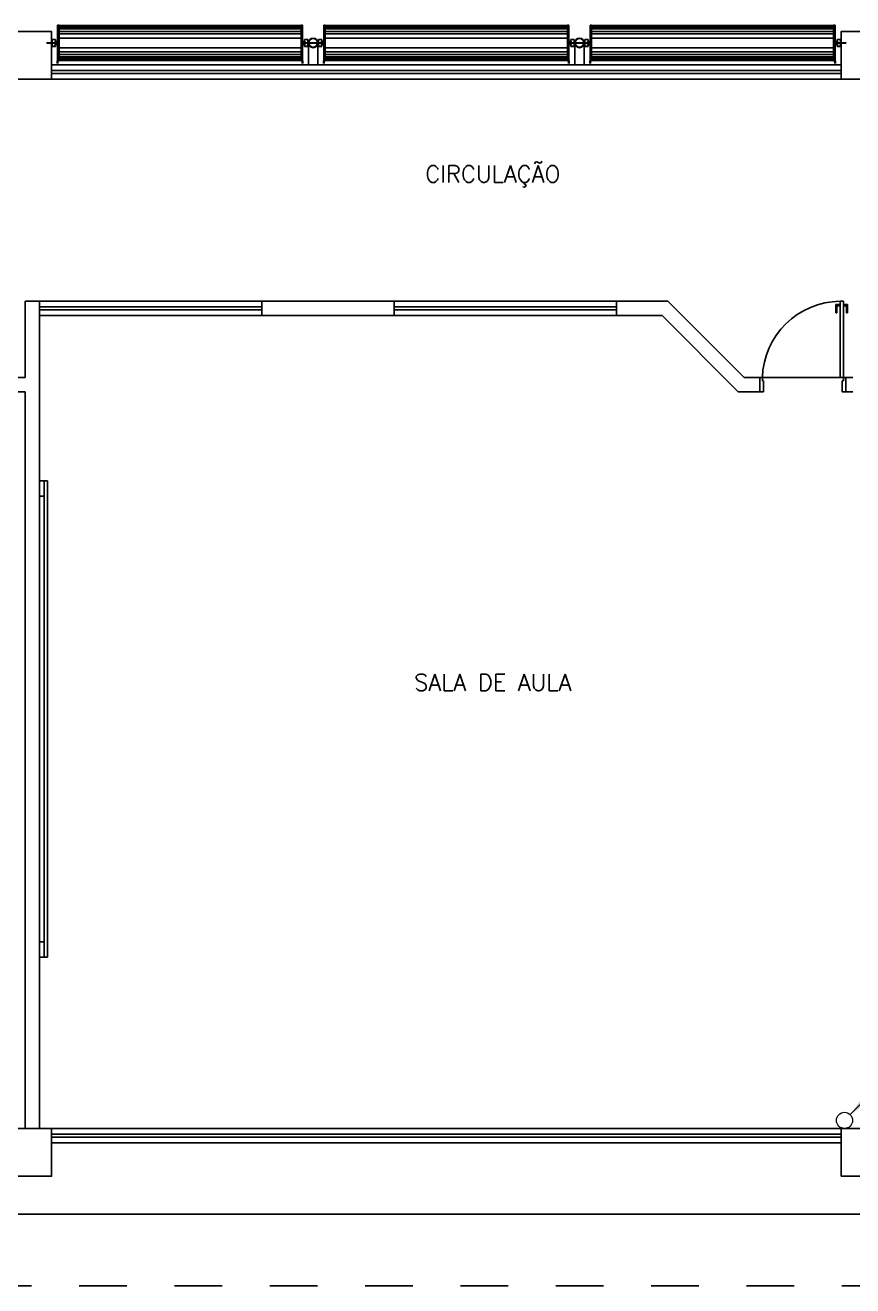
# Model space of a CAD drawing. Header units: millimetres. Extents: x -2485 to 3289, y -257 to 1952.
# Drawn here: x 25.527 to 27.263, y 36.214 to 38.86 of the extents above; entities that cross this region are included whole.
import ezdxf
from ezdxf.enums import TextEntityAlignment as Align

# ---------------------------------------------------------------- set-up
doc = ezdxf.new("R2010")
doc.units = ezdxf.units.MM
doc.header["$LTSCALE"] = 0.3
doc.linetypes.add('CONTINUO', pattern=[0])
doc.linetypes.add('HIDDEN2', pattern=[0.1875, 0.125, -0.0625])
for name, color, linetype in [('PAREDE', 7, 'CONTINUO'), ('PILAR', 2, 'Continuous'), ('PROJEÇÃO', 11, 'HIDDEN2'), ('TEX', 11, 'Continuous'), ('TEXTO', 3, 'Continuous')]:
    doc.layers.add(name, color=color, linetype=linetype)
doc.layers.add('prumada', color=9, linetype='Continuous', lineweight=15)
doc.styles.add('ROMANS', font='romans.shx', dxfattribs={"height": 0.03})

# ---------------------------------------------------------------- blocks, each defined once
blk = doc.blocks.new('n45')
at = {"layer": 'TEX'}
blk.add_line((0.2936, 0.2936), (0.347, 0.347), dxfattribs=at)
at = {"layer": 'TEX', "color": 5, "linetype": 'Continuous'}
blk.add_line((0.1655, 0.2405), (0.3155, 0.2405), dxfattribs=at)
at = {"layer": 'TEX', "color": 11}
blk.add_line((0.0115, 0.0115), (0.1875, 0.1875), dxfattribs=at)
at = {"layer": 'TEX', "color": 5, "linetype": 'Continuous'}
blk.add_circle((0.2405, 0.2405), 0.075, dxfattribs=at)
at = {"layer": 'TEX', "color": 11}
blk.add_solid([(0.0527, 0.0409), (0.0409, 0.0527), (0.0115, 0.0115)], dxfattribs=at)
at = {"layer": 'TEX', "color": 5, "style": 'ROMANS'}
blk.add_text('%%c', height=0.04, rotation=45, dxfattribs=at).set_placement((0.0649, 0.0766))
at = {"layer": 'TEX', "color": 9, "linetype": 'Continuous', "style": 'ROMANS'}
for tag, height, p in [('L', 0.045, (0.2405, 0.2518)), ('N', 0.036, (0.2405, 0.1956))]:
    blk.add_attdef(tag, text='', height=height, dxfattribs=at).set_placement(p, align=Align.CENTER)
at = {"layer": 'TEX', "color": 5, "linetype": 'Continuous', "style": 'ROMANS'}
blk.add_attdef('N', (0.0984, 0.1153), '', height=0.03, rotation=45, dxfattribs=at)

msp = doc.modelspace()

# ---------------------------------------------------------------- linework, layer by layer
at = {"layer": 'PAREDE'}
for p, q in [((25.594825, 38.859512), (25.594825, 38.779136)), ((25.594825, 38.859512), (25.59805, 38.859512)), ((25.59805, 38.859512), (25.59805, 38.78509)), ((25.59805, 38.859101), (26.10568, 38.859101)), ((26.10568, 38.859512), (26.10568, 38.78509)), ((26.108905, 38.859512), (26.10568, 38.859512)), ((26.108905, 38.859512), (26.108905, 38.779136)), ((26.153425, 38.859512), (26.153425, 38.779136)), ((26.153425, 38.859512), (26.15665, 38.859512)), ((26.15665, 38.859512), (26.15665, 38.78509)), ((26.15665, 38.859101), (26.66428, 38.859101)), ((26.66428, 38.859512), (26.66428, 38.78509)), ((26.667505, 38.859512), (26.66428, 38.859512)), ((26.667505, 38.859512), (26.667505, 38.779136)), ((26.712025, 38.859512), (26.712025, 38.779136)), ((26.712025, 38.859512), (26.71525, 38.859512)), ((26.71525, 38.859512), (26.71525, 38.78509)), ((27.22288, 38.859101), (26.71525, 38.859101)), ((27.22288, 38.859512), (27.22288, 38.78509)), ((27.226105, 38.859512), (27.22288, 38.859512)), ((27.226105, 38.859512), (27.226105, 38.779136)), ((25.59805, 38.857031), (26.10568, 38.857031)), ((25.59805, 38.854388), (26.10568, 38.854388)), ((25.59805, 38.851745), (26.10568, 38.851745)), ((25.59805, 38.84646), (26.10568, 38.84646)), ((25.59805, 38.841174), (26.10568, 38.841174)), ((25.59805, 38.832364), (26.10568, 38.832364)), ((26.15665, 38.857031), (26.66428, 38.857031)), ((26.15665, 38.854388), (26.66428, 38.854388)), ((26.15665, 38.851745), (26.66428, 38.851745)), ((26.15665, 38.84646), (26.66428, 38.84646)), ((26.15665, 38.841174), (26.66428, 38.841174)), ((26.15665, 38.832364), (26.66428, 38.832364)), ((27.22288, 38.857031), (26.71525, 38.857031)), ((27.22288, 38.854388), (26.71525, 38.854388)), ((27.22288, 38.851745), (26.71525, 38.851745)), ((27.22288, 38.84646), (26.71525, 38.84646)), ((27.22288, 38.841174), (26.71525, 38.841174)), ((27.22288, 38.832364), (26.71525, 38.832364)), ((25.574297, 38.822755), (25.572812, 38.822957)), ((25.572812, 38.821678), (25.572812, 38.822957)), ((25.574297, 38.82188), (25.572812, 38.821678)), ((25.574297, 38.822755), (25.574297, 38.82188)), ((25.579324, 38.822755), (25.574297, 38.822755)), ((25.579324, 38.82188), (25.574297, 38.82188)), ((25.574388, 38.822755), (25.574388, 38.82188)), ((25.582901, 38.822755), (25.579938, 38.822755)), ((25.582901, 38.82188), (25.579938, 38.82188)), ((25.583482, 38.829749), (25.583482, 38.814853)), ((25.59093, 38.829749), (25.583482, 38.829749)), ((25.59093, 38.814853), (25.583482, 38.814853)), ((25.590434, 38.829253), (25.583978, 38.829253)), ((25.583978, 38.829253), (25.583978, 38.815349)), ((25.583978, 38.82415), (25.584391, 38.82415)), ((25.583978, 38.820459), (25.583978, 38.82415)), ((25.583978, 38.820459), (25.584398, 38.820459)), ((25.590434, 38.815349), (25.583978, 38.815349)), ((25.584391, 38.820459), (25.584391, 38.82415)), ((25.584391, 38.823289), (25.585247, 38.823289)), ((25.584391, 38.82292), (25.585247, 38.82292)), ((25.584391, 38.821689), (25.585247, 38.821689)), ((25.584391, 38.82132), (25.585247, 38.82132)), ((25.585247, 38.82132), (25.585247, 38.823289)), ((25.585701, 38.822794), (25.585247, 38.821828)), ((25.585247, 38.822674), (25.58551, 38.822673)), ((25.585507, 38.822672), (25.585247, 38.822117)), ((25.585297, 38.821934), (25.585736, 38.821934)), ((25.585507, 38.822672), (25.585701, 38.822794)), ((25.585644, 38.822673), (25.586084, 38.822673)), ((25.586082, 38.822672), (25.585679, 38.821811)), ((25.585679, 38.821811), (25.585872, 38.821934)), ((25.586276, 38.822794), (25.585872, 38.821934)), ((25.585872, 38.821934), (25.58628, 38.821934)), ((25.586082, 38.822672), (25.586276, 38.822794)), ((25.586219, 38.822673), (25.586629, 38.822673)), ((25.586625, 38.82267), (25.586222, 38.82181)), ((25.586222, 38.82181), (25.586415, 38.821933)), ((25.586819, 38.822793), (25.586415, 38.821933)), ((25.586416, 38.821934), (25.586823, 38.821934)), ((25.586625, 38.82267), (25.586819, 38.822793)), ((25.586762, 38.822673), (25.587174, 38.822673)), ((25.587168, 38.822669), (25.586765, 38.821809)), ((25.586765, 38.821809), (25.586958, 38.821932)), ((25.587362, 38.822792), (25.586958, 38.821932)), ((25.586959, 38.821934), (25.587367, 38.821934)), ((25.587168, 38.822669), (25.587362, 38.822792)), ((25.587306, 38.822673), (25.587719, 38.822673)), ((25.587711, 38.822668), (25.587308, 38.821808)), ((25.587308, 38.821808), (25.587501, 38.821931)), ((25.587905, 38.822791), (25.587501, 38.821931)), ((25.587502, 38.821934), (25.587905, 38.821934)), ((25.587711, 38.822668), (25.587905, 38.822791)), ((25.58825, 38.822668), (25.587846, 38.821808)), ((25.587846, 38.821808), (25.58804, 38.821931)), ((25.587849, 38.822673), (25.588257, 38.822673)), ((25.588443, 38.822791), (25.58804, 38.821931)), ((25.588041, 38.821934), (25.58848, 38.821934)), ((25.58825, 38.822668), (25.588443, 38.822791)), ((25.588388, 38.822673), (25.588832, 38.822673)), ((25.588825, 38.822668), (25.588421, 38.821808)), ((25.588421, 38.821808), (25.588615, 38.821931)), ((25.589018, 38.822791), (25.588615, 38.821931)), ((25.588616, 38.821934), (25.58974, 38.821934)), ((25.588677, 38.824038), (25.588677, 38.820565)), ((25.594565, 38.824038), (25.588677, 38.824038)), ((25.594565, 38.820565), (25.588677, 38.820565)), ((25.588825, 38.822668), (25.589018, 38.822791)), ((25.588963, 38.822673), (25.58974, 38.822673)), ((25.589402, 38.824534), (25.589402, 38.820069)), ((25.591138, 38.824534), (25.589402, 38.824534)), ((25.591138, 38.820069), (25.589402, 38.820069)), ((25.589659, 38.821934), (25.589659, 38.822673)), ((25.58974, 38.821934), (25.58974, 38.822673)), ((25.590434, 38.829253), (25.590434, 38.815349)), ((25.59093, 38.829749), (25.59093, 38.814853)), ((25.593619, 38.825402), (25.591138, 38.825402)), ((25.591138, 38.825402), (25.591138, 38.8192)), ((25.593619, 38.8192), (25.591138, 38.8192)), ((25.593619, 38.825402), (25.593619, 38.8192)), ((25.594565, 38.82503), (25.593627, 38.82503)), ((25.593627, 38.82503), (25.593627, 38.819572)), ((25.593627, 38.824906), (25.594565, 38.824906)), ((25.593627, 38.824782), (25.594565, 38.824782)), ((25.593627, 38.824658), (25.594565, 38.824658)), ((25.593627, 38.824534), (25.594565, 38.824534)), ((25.593627, 38.824286), (25.594565, 38.824286)), ((25.593627, 38.824038), (25.594565, 38.824038)), ((25.593627, 38.823542), (25.594565, 38.823542)), ((25.593627, 38.821061), (25.594565, 38.821061)), ((25.593627, 38.820565), (25.594565, 38.820565)), ((25.593627, 38.820317), (25.594565, 38.820317)), ((25.593627, 38.820069), (25.594565, 38.820069)), ((25.593627, 38.819945), (25.594565, 38.819945)), ((25.593627, 38.81982), (25.594565, 38.81982)), ((25.593627, 38.819696), (25.594565, 38.819696)), ((25.594565, 38.819572), (25.593627, 38.819572)), ((25.594565, 38.82503), (25.594565, 38.819572)), ((25.59805, 38.812238), (26.10568, 38.812238)), ((26.109165, 38.82503), (26.110103, 38.82503)), ((26.109165, 38.82503), (26.109165, 38.819572)), ((26.110103, 38.824906), (26.109165, 38.824906)), ((26.110103, 38.824782), (26.109165, 38.824782)), ((26.110103, 38.824658), (26.109165, 38.824658)), ((26.110103, 38.824534), (26.109165, 38.824534)), ((26.110103, 38.824286), (26.109165, 38.824286)), ((26.110103, 38.824038), (26.109165, 38.824038)), ((26.109165, 38.824038), (26.115053, 38.824038)), ((26.110103, 38.823542), (26.109165, 38.823542)), ((26.110103, 38.821061), (26.109165, 38.821061)), ((26.110103, 38.820565), (26.109165, 38.820565)), ((26.109165, 38.820565), (26.115053, 38.820565)), ((26.110103, 38.820317), (26.109165, 38.820317)), ((26.110103, 38.820069), (26.109165, 38.820069)), ((26.110103, 38.819945), (26.109165, 38.819945)), ((26.110103, 38.81982), (26.109165, 38.81982)), ((26.110103, 38.819696), (26.109165, 38.819696)), ((26.109165, 38.819572), (26.110103, 38.819572)), ((26.110103, 38.82503), (26.110103, 38.819572)), ((26.110111, 38.825402), (26.112592, 38.825402)), ((26.110111, 38.825402), (26.110111, 38.8192)), ((26.110111, 38.8192), (26.112592, 38.8192)), ((26.112592, 38.825402), (26.112592, 38.8192)), ((26.112592, 38.824534), (26.114328, 38.824534)), ((26.112592, 38.820069), (26.114328, 38.820069)), ((26.1128, 38.829749), (26.1128, 38.814853)), ((26.1128, 38.829749), (26.120248, 38.829749)), ((26.1128, 38.814853), (26.120248, 38.814853)), ((26.113296, 38.829253), (26.119752, 38.829253)), ((26.113296, 38.829253), (26.113296, 38.815349)), ((26.113296, 38.815349), (26.119752, 38.815349)), ((26.11399, 38.821934), (26.11399, 38.822673)), ((26.114767, 38.822673), (26.11399, 38.822673)), ((26.115114, 38.821934), (26.11399, 38.821934)), ((26.114071, 38.821934), (26.114071, 38.822673)), ((26.114328, 38.824534), (26.114328, 38.820069)), ((26.114905, 38.822668), (26.114712, 38.822791)), ((26.114712, 38.822791), (26.115115, 38.821931)), ((26.115342, 38.822673), (26.114898, 38.822673)), ((26.114905, 38.822668), (26.115309, 38.821808)), ((26.115053, 38.824038), (26.115053, 38.820565)), ((26.115309, 38.821808), (26.115115, 38.821931)), ((26.115689, 38.821934), (26.11525, 38.821934)), ((26.11548, 38.822668), (26.115287, 38.822791)), ((26.115287, 38.822791), (26.11569, 38.821931)), ((26.115881, 38.822673), (26.115473, 38.822673)), ((26.11548, 38.822668), (26.115884, 38.821808)), ((26.115884, 38.821808), (26.11569, 38.821931)), ((26.116228, 38.821934), (26.115825, 38.821934)), ((26.115826, 38.822791), (26.116229, 38.821931)), ((26.116019, 38.822668), (26.115826, 38.822791)), ((26.116424, 38.822673), (26.116011, 38.822673)), ((26.116019, 38.822668), (26.116422, 38.821808)), ((26.116422, 38.821808), (26.116229, 38.821931)), ((26.116771, 38.821934), (26.116363, 38.821934)), ((26.116369, 38.822792), (26.116772, 38.821932)), ((26.116562, 38.822669), (26.116369, 38.822792)), ((26.116968, 38.822673), (26.116556, 38.822673)), ((26.116562, 38.822669), (26.116965, 38.821809)), ((26.116965, 38.821809), (26.116772, 38.821932)), ((26.117315, 38.821934), (26.116907, 38.821934)), ((26.116912, 38.822793), (26.117315, 38.821933)), ((26.117105, 38.82267), (26.116912, 38.822793)), ((26.117511, 38.822673), (26.117101, 38.822673)), ((26.117105, 38.82267), (26.117508, 38.82181)), ((26.117508, 38.82181), (26.117315, 38.821933)), ((26.117858, 38.821934), (26.11745, 38.821934)), ((26.117455, 38.822794), (26.117858, 38.821934)), ((26.117648, 38.822672), (26.117455, 38.822794)), ((26.118086, 38.822673), (26.117646, 38.822673)), ((26.117648, 38.822672), (26.118051, 38.821811)), ((26.118051, 38.821811), (26.117858, 38.821934)), ((26.118433, 38.821934), (26.117994, 38.821934)), ((26.118223, 38.822672), (26.118029, 38.822794)), ((26.118029, 38.822794), (26.118483, 38.821828)), ((26.118483, 38.822674), (26.11822, 38.822673)), ((26.118223, 38.822672), (26.118483, 38.822117)), ((26.11934, 38.823289), (26.118483, 38.823289)), ((26.118483, 38.82132), (26.118483, 38.823289)), ((26.11934, 38.82292), (26.118483, 38.82292)), ((26.11934, 38.821689), (26.118483, 38.821689)), ((26.11934, 38.82132), (26.118483, 38.82132)), ((26.119752, 38.820459), (26.119332, 38.820459)), ((26.119752, 38.82415), (26.11934, 38.82415)), ((26.11934, 38.820459), (26.11934, 38.82415)), ((26.119752, 38.829253), (26.119752, 38.815349)), ((26.119752, 38.820459), (26.119752, 38.82415)), ((26.120248, 38.829749), (26.120248, 38.814853)), ((26.120829, 38.822755), (26.123792, 38.822755)), ((26.120829, 38.82188), (26.123792, 38.82188)), ((26.121165, 38.822317), (26.121165, 38.776301)), ((26.124406, 38.822755), (26.129433, 38.822755)), ((26.124406, 38.82188), (26.129433, 38.82188)), ((26.129342, 38.822755), (26.129342, 38.82188)), ((26.129433, 38.822755), (26.130918, 38.822957)), ((26.129433, 38.822755), (26.129433, 38.82188)), ((26.129433, 38.82188), (26.130918, 38.821678)), ((26.130918, 38.821678), (26.130918, 38.822957)), ((26.132897, 38.822755), (26.131412, 38.822957)), ((26.131412, 38.821678), (26.131412, 38.822957)), ((26.132897, 38.82188), (26.131412, 38.821678)), ((26.132897, 38.822755), (26.132897, 38.82188)), ((26.137924, 38.822755), (26.132897, 38.822755)), ((26.137924, 38.82188), (26.132897, 38.82188)), ((26.132988, 38.822755), (26.132988, 38.82188)), ((26.141501, 38.822755), (26.138538, 38.822755)), ((26.141501, 38.82188), (26.138538, 38.82188)), ((26.141165, 38.822317), (26.141165, 38.776301)), ((26.142082, 38.829749), (26.142082, 38.814853)), ((26.14953, 38.829749), (26.142082, 38.829749)), ((26.14953, 38.814853), (26.142082, 38.814853)), ((26.149034, 38.829253), (26.142578, 38.829253)), ((26.142578, 38.829253), (26.142578, 38.815349)), ((26.142578, 38.82415), (26.142991, 38.82415)), ((26.142578, 38.820459), (26.142578, 38.82415)), ((26.142578, 38.820459), (26.142998, 38.820459)), ((26.149034, 38.815349), (26.142578, 38.815349)), ((26.142991, 38.820459), (26.142991, 38.82415)), ((26.142991, 38.823289), (26.143847, 38.823289)), ((26.142991, 38.82292), (26.143847, 38.82292)), ((26.142991, 38.821689), (26.143847, 38.821689)), ((26.142991, 38.82132), (26.143847, 38.82132)), ((26.143847, 38.82132), (26.143847, 38.823289)), ((26.144301, 38.822794), (26.143847, 38.821828)), ((26.143847, 38.822674), (26.14411, 38.822673)), ((26.144107, 38.822672), (26.143847, 38.822117)), ((26.143897, 38.821934), (26.144336, 38.821934)), ((26.144107, 38.822672), (26.144301, 38.822794)), ((26.144244, 38.822673), (26.144684, 38.822673)), ((26.144682, 38.822672), (26.144279, 38.821811)), ((26.144279, 38.821811), (26.144472, 38.821934)), ((26.144876, 38.822794), (26.144472, 38.821934)), ((26.144472, 38.821934), (26.14488, 38.821934)), ((26.144682, 38.822672), (26.144876, 38.822794)), ((26.144819, 38.822673), (26.145229, 38.822673)), ((26.145225, 38.82267), (26.144822, 38.82181)), ((26.144822, 38.82181), (26.145015, 38.821933)), ((26.145419, 38.822793), (26.145015, 38.821933)), ((26.145016, 38.821934), (26.145423, 38.821934)), ((26.145225, 38.82267), (26.145419, 38.822793)), ((26.145362, 38.822673), (26.145774, 38.822673)), ((26.145768, 38.822669), (26.145365, 38.821809)), ((26.145365, 38.821809), (26.145558, 38.821932)), ((26.145962, 38.822792), (26.145558, 38.821932)), ((26.145559, 38.821934), (26.145967, 38.821934)), ((26.145768, 38.822669), (26.145962, 38.822792)), ((26.145906, 38.822673), (26.146319, 38.822673)), ((26.146311, 38.822668), (26.145908, 38.821808)), ((26.145908, 38.821808), (26.146101, 38.821931)), ((26.146505, 38.822791), (26.146101, 38.821931)), ((26.146102, 38.821934), (26.146505, 38.821934)), ((26.146311, 38.822668), (26.146505, 38.822791)), ((26.14685, 38.822668), (26.146446, 38.821808)), ((26.146446, 38.821808), (26.14664, 38.821931)), ((26.146449, 38.822673), (26.146857, 38.822673)), ((26.147043, 38.822791), (26.14664, 38.821931)), ((26.146641, 38.821934), (26.14708, 38.821934)), ((26.14685, 38.822668), (26.147043, 38.822791)), ((26.146988, 38.822673), (26.147432, 38.822673)), ((26.147425, 38.822668), (26.147021, 38.821808)), ((26.147021, 38.821808), (26.147215, 38.821931)), ((26.147618, 38.822791), (26.147215, 38.821931)), ((26.147216, 38.821934), (26.14834, 38.821934)), ((26.147277, 38.824038), (26.147277, 38.820565)), ((26.153165, 38.824038), (26.147277, 38.824038)), ((26.153165, 38.820565), (26.147277, 38.820565)), ((26.147425, 38.822668), (26.147618, 38.822791)), ((26.147563, 38.822673), (26.14834, 38.822673)), ((26.148002, 38.824534), (26.148002, 38.820069)), ((26.149738, 38.824534), (26.148002, 38.824534)), ((26.149738, 38.820069), (26.148002, 38.820069)), ((26.148259, 38.821934), (26.148259, 38.822673)), ((26.14834, 38.821934), (26.14834, 38.822673)), ((26.149034, 38.829253), (26.149034, 38.815349)), ((26.14953, 38.829749), (26.14953, 38.814853)), ((26.152219, 38.825402), (26.149738, 38.825402)), ((26.149738, 38.825402), (26.149738, 38.8192)), ((26.152219, 38.8192), (26.149738, 38.8192)), ((26.152219, 38.825402), (26.152219, 38.8192)), ((26.153165, 38.82503), (26.152227, 38.82503)), ((26.152227, 38.82503), (26.152227, 38.819572)), ((26.152227, 38.824906), (26.153165, 38.824906)), ((26.152227, 38.824782), (26.153165, 38.824782)), ((26.152227, 38.824658), (26.153165, 38.824658)), ((26.152227, 38.824534), (26.153165, 38.824534)), ((26.152227, 38.824286), (26.153165, 38.824286)), ((26.152227, 38.824038), (26.153165, 38.824038)), ((26.152227, 38.823542), (26.153165, 38.823542)), ((26.152227, 38.821061), (26.153165, 38.821061)), ((26.152227, 38.820565), (26.153165, 38.820565)), ((26.152227, 38.820317), (26.153165, 38.820317)), ((26.152227, 38.820069), (26.153165, 38.820069)), ((26.152227, 38.819945), (26.153165, 38.819945)), ((26.152227, 38.81982), (26.153165, 38.81982)), ((26.152227, 38.819696), (26.153165, 38.819696)), ((26.153165, 38.819572), (26.152227, 38.819572)), ((26.153165, 38.82503), (26.153165, 38.819572)), ((26.15665, 38.812238), (26.66428, 38.812238)), ((26.667765, 38.82503), (26.668703, 38.82503)), ((26.667765, 38.82503), (26.667765, 38.819572)), ((26.668703, 38.824906), (26.667765, 38.824906)), ((26.668703, 38.824782), (26.667765, 38.824782)), ((26.668703, 38.824658), (26.667765, 38.824658)), ((26.668703, 38.824534), (26.667765, 38.824534)), ((26.668703, 38.824286), (26.667765, 38.824286)), ((26.668703, 38.824038), (26.667765, 38.824038)), ((26.667765, 38.824038), (26.673653, 38.824038)), ((26.668703, 38.823542), (26.667765, 38.823542)), ((26.668703, 38.821061), (26.667765, 38.821061)), ((26.668703, 38.820565), (26.667765, 38.820565)), ((26.667765, 38.820565), (26.673653, 38.820565)), ((26.668703, 38.820317), (26.667765, 38.820317)), ((26.668703, 38.820069), (26.667765, 38.820069)), ((26.668703, 38.819945), (26.667765, 38.819945)), ((26.668703, 38.81982), (26.667765, 38.81982)), ((26.668703, 38.819696), (26.667765, 38.819696)), ((26.667765, 38.819572), (26.668703, 38.819572)), ((26.668703, 38.82503), (26.668703, 38.819572)), ((26.668711, 38.825402), (26.671192, 38.825402)), ((26.668711, 38.825402), (26.668711, 38.8192)), ((26.668711, 38.8192), (26.671192, 38.8192)), ((26.671192, 38.825402), (26.671192, 38.8192)), ((26.671192, 38.824534), (26.672928, 38.824534)), ((26.671192, 38.820069), (26.672928, 38.820069)), ((26.6714, 38.829749), (26.6714, 38.814853)), ((26.6714, 38.829749), (26.678848, 38.829749)), ((26.6714, 38.814853), (26.678848, 38.814853)), ((26.671896, 38.829253), (26.678352, 38.829253)), ((26.671896, 38.829253), (26.671896, 38.815349)), ((26.671896, 38.815349), (26.678352, 38.815349)), ((26.67259, 38.821934), (26.67259, 38.822673)), ((26.673367, 38.822673), (26.67259, 38.822673)), ((26.673714, 38.821934), (26.67259, 38.821934)), ((26.672671, 38.821934), (26.672671, 38.822673)), ((26.672928, 38.824534), (26.672928, 38.820069)), ((26.673505, 38.822668), (26.673312, 38.822791)), ((26.673312, 38.822791), (26.673715, 38.821931)), ((26.673942, 38.822673), (26.673498, 38.822673)), ((26.673505, 38.822668), (26.673909, 38.821808)), ((26.673653, 38.824038), (26.673653, 38.820565)), ((26.673909, 38.821808), (26.673715, 38.821931)), ((26.674289, 38.821934), (26.67385, 38.821934)), ((26.67408, 38.822668), (26.673887, 38.822791)), ((26.673887, 38.822791), (26.67429, 38.821931)), ((26.674481, 38.822673), (26.674073, 38.822673)), ((26.67408, 38.822668), (26.674484, 38.821808)), ((26.674484, 38.821808), (26.67429, 38.821931)), ((26.674828, 38.821934), (26.674425, 38.821934)), ((26.674426, 38.822791), (26.674829, 38.821931)), ((26.674619, 38.822668), (26.674426, 38.822791)), ((26.675024, 38.822673), (26.674611, 38.822673)), ((26.674619, 38.822668), (26.675022, 38.821808)), ((26.675022, 38.821808), (26.674829, 38.821931)), ((26.675371, 38.821934), (26.674963, 38.821934)), ((26.674969, 38.822792), (26.675372, 38.821932)), ((26.675162, 38.822669), (26.674969, 38.822792)), ((26.675568, 38.822673), (26.675156, 38.822673)), ((26.675162, 38.822669), (26.675565, 38.821809)), ((26.675565, 38.821809), (26.675372, 38.821932)), ((26.675915, 38.821934), (26.675507, 38.821934)), ((26.675512, 38.822793), (26.675915, 38.821933)), ((26.675705, 38.82267), (26.675512, 38.822793)), ((26.676111, 38.822673), (26.675701, 38.822673)), ((26.675705, 38.82267), (26.676108, 38.82181)), ((26.676108, 38.82181), (26.675915, 38.821933)), ((26.676458, 38.821934), (26.67605, 38.821934)), ((26.676055, 38.822794), (26.676458, 38.821934)), ((26.676248, 38.822672), (26.676055, 38.822794)), ((26.676686, 38.822673), (26.676246, 38.822673)), ((26.676248, 38.822672), (26.676651, 38.821811)), ((26.676651, 38.821811), (26.676458, 38.821934)), ((26.677033, 38.821934), (26.676594, 38.821934)), ((26.676823, 38.822672), (26.676629, 38.822794)), ((26.676629, 38.822794), (26.677083, 38.821828)), ((26.677083, 38.822674), (26.67682, 38.822673)), ((26.676823, 38.822672), (26.677083, 38.822117)), ((26.67794, 38.823289), (26.677083, 38.823289)), ((26.677083, 38.82132), (26.677083, 38.823289)), ((26.67794, 38.82292), (26.677083, 38.82292)), ((26.67794, 38.821689), (26.677083, 38.821689)), ((26.67794, 38.82132), (26.677083, 38.82132)), ((26.678352, 38.820459), (26.677932, 38.820459)), ((26.678352, 38.82415), (26.67794, 38.82415)), ((26.67794, 38.820459), (26.67794, 38.82415)), ((26.678352, 38.829253), (26.678352, 38.815349)), ((26.678352, 38.820459), (26.678352, 38.82415)), ((26.678848, 38.829749), (26.678848, 38.814853)), ((26.679429, 38.822755), (26.682392, 38.822755)), ((26.679429, 38.82188), (26.682392, 38.82188)), ((26.679765, 38.822317), (26.679765, 38.776301)), ((26.683006, 38.822755), (26.688033, 38.822755)), ((26.683006, 38.82188), (26.688033, 38.82188)), ((26.687942, 38.822755), (26.687942, 38.82188)), ((26.688033, 38.822755), (26.689518, 38.822957)), ((26.688033, 38.822755), (26.688033, 38.82188)), ((26.688033, 38.82188), (26.689518, 38.821678)), ((26.689518, 38.821678), (26.689518, 38.822957)), ((26.691497, 38.822755), (26.690012, 38.822957)), ((26.690012, 38.821678), (26.690012, 38.822957)), ((26.691497, 38.82188), (26.690012, 38.821678)), ((26.691497, 38.822755), (26.691497, 38.82188)), ((26.696524, 38.822755), (26.691497, 38.822755)), ((26.696524, 38.82188), (26.691497, 38.82188)), ((26.691588, 38.822755), (26.691588, 38.82188)), ((26.700101, 38.822755), (26.697138, 38.822755)), ((26.700101, 38.82188), (26.697138, 38.82188)), ((26.699765, 38.822317), (26.699765, 38.776301)), ((26.700682, 38.829749), (26.700682, 38.814853)), ((26.70813, 38.829749), (26.700682, 38.829749)), ((26.70813, 38.814853), (26.700682, 38.814853)), ((26.707634, 38.829253), (26.701178, 38.829253)), ((26.701178, 38.829253), (26.701178, 38.815349)), ((26.701178, 38.82415), (26.701591, 38.82415)), ((26.701178, 38.820459), (26.701178, 38.82415)), ((26.701178, 38.820459), (26.701598, 38.820459)), ((26.707634, 38.815349), (26.701178, 38.815349)), ((26.701591, 38.820459), (26.701591, 38.82415)), ((26.701591, 38.823289), (26.702447, 38.823289)), ((26.701591, 38.82292), (26.702447, 38.82292)), ((26.701591, 38.821689), (26.702447, 38.821689)), ((26.701591, 38.82132), (26.702447, 38.82132)), ((26.702447, 38.82132), (26.702447, 38.823289)), ((26.702901, 38.822794), (26.702447, 38.821828)), ((26.702447, 38.822674), (26.70271, 38.822673)), ((26.702707, 38.822672), (26.702447, 38.822117)), ((26.702497, 38.821934), (26.702936, 38.821934)), ((26.702707, 38.822672), (26.702901, 38.822794)), ((26.702844, 38.822673), (26.703284, 38.822673)), ((26.703282, 38.822672), (26.702879, 38.821811)), ((26.702879, 38.821811), (26.703072, 38.821934)), ((26.703476, 38.822794), (26.703072, 38.821934)), ((26.703072, 38.821934), (26.70348, 38.821934)), ((26.703282, 38.822672), (26.703476, 38.822794)), ((26.703419, 38.822673), (26.703829, 38.822673)), ((26.703825, 38.82267), (26.703422, 38.82181)), ((26.703422, 38.82181), (26.703615, 38.821933)), ((26.704019, 38.822793), (26.703615, 38.821933)), ((26.703616, 38.821934), (26.704023, 38.821934)), ((26.703825, 38.82267), (26.704019, 38.822793)), ((26.703962, 38.822673), (26.704374, 38.822673)), ((26.704368, 38.822669), (26.703965, 38.821809)), ((26.703965, 38.821809), (26.704158, 38.821932)), ((26.704562, 38.822792), (26.704158, 38.821932)), ((26.704159, 38.821934), (26.704567, 38.821934)), ((26.704368, 38.822669), (26.704562, 38.822792)), ((26.704506, 38.822673), (26.704919, 38.822673)), ((26.704911, 38.822668), (26.704508, 38.821808)), ((26.704508, 38.821808), (26.704701, 38.821931)), ((26.705105, 38.822791), (26.704701, 38.821931)), ((26.704702, 38.821934), (26.705105, 38.821934)), ((26.704911, 38.822668), (26.705105, 38.822791)), ((26.70545, 38.822668), (26.705046, 38.821808)), ((26.705046, 38.821808), (26.70524, 38.821931)), ((26.705049, 38.822673), (26.705457, 38.822673)), ((26.705643, 38.822791), (26.70524, 38.821931)), ((26.705241, 38.821934), (26.70568, 38.821934)), ((26.70545, 38.822668), (26.705643, 38.822791)), ((26.705588, 38.822673), (26.706032, 38.822673)), ((26.706025, 38.822668), (26.705621, 38.821808)), ((26.705621, 38.821808), (26.705815, 38.821931)), ((26.706218, 38.822791), (26.705815, 38.821931)), ((26.705816, 38.821934), (26.70694, 38.821934)), ((26.705877, 38.824038), (26.705877, 38.820565)), ((26.711765, 38.824038), (26.705877, 38.824038)), ((26.711765, 38.820565), (26.705877, 38.820565)), ((26.706025, 38.822668), (26.706218, 38.822791)), ((26.706163, 38.822673), (26.70694, 38.822673)), ((26.706602, 38.824534), (26.706602, 38.820069)), ((26.708338, 38.824534), (26.706602, 38.824534)), ((26.708338, 38.820069), (26.706602, 38.820069)), ((26.706859, 38.821934), (26.706859, 38.822673)), ((26.70694, 38.821934), (26.70694, 38.822673)), ((26.707634, 38.829253), (26.707634, 38.815349)), ((26.70813, 38.829749), (26.70813, 38.814853)), ((26.710819, 38.825402), (26.708338, 38.825402)), ((26.708338, 38.825402), (26.708338, 38.8192)), ((26.710819, 38.8192), (26.708338, 38.8192)), ((26.710819, 38.825402), (26.710819, 38.8192)), ((26.711765, 38.82503), (26.710827, 38.82503)), ((26.710827, 38.82503), (26.710827, 38.819572)), ((26.710827, 38.824906), (26.711765, 38.824906)), ((26.710827, 38.824782), (26.711765, 38.824782)), ((26.710827, 38.824658), (26.711765, 38.824658)), ((26.710827, 38.824534), (26.711765, 38.824534)), ((26.710827, 38.824286), (26.711765, 38.824286)), ((26.710827, 38.824038), (26.711765, 38.824038)), ((26.710827, 38.823542), (26.711765, 38.823542)), ((26.710827, 38.821061), (26.711765, 38.821061)), ((26.710827, 38.820565), (26.711765, 38.820565)), ((26.710827, 38.820317), (26.711765, 38.820317)), ((26.710827, 38.820069), (26.711765, 38.820069)), ((26.710827, 38.819945), (26.711765, 38.819945)), ((26.710827, 38.81982), (26.711765, 38.81982)), ((26.710827, 38.819696), (26.711765, 38.819696)), ((26.711765, 38.819572), (26.710827, 38.819572)), ((26.711765, 38.82503), (26.711765, 38.819572)), ((27.22288, 38.812238), (26.71525, 38.812238)), ((27.226365, 38.82503), (27.227303, 38.82503)), ((27.226365, 38.82503), (27.226365, 38.819572)), ((27.227303, 38.824906), (27.226365, 38.824906)), ((27.227303, 38.824782), (27.226365, 38.824782)), ((27.227303, 38.824658), (27.226365, 38.824658)), ((27.227303, 38.824534), (27.226365, 38.824534)), ((27.227303, 38.824286), (27.226365, 38.824286)), ((27.227303, 38.824038), (27.226365, 38.824038)), ((27.226365, 38.824038), (27.232253, 38.824038)), ((27.227303, 38.823542), (27.226365, 38.823542)), ((27.227303, 38.821061), (27.226365, 38.821061)), ((27.227303, 38.820565), (27.226365, 38.820565)), ((27.226365, 38.820565), (27.232253, 38.820565)), ((27.227303, 38.820317), (27.226365, 38.820317)), ((27.227303, 38.820069), (27.226365, 38.820069)), ((27.227303, 38.819945), (27.226365, 38.819945)), ((27.227303, 38.81982), (27.226365, 38.81982)), ((27.227303, 38.819696), (27.226365, 38.819696)), ((27.226365, 38.819572), (27.227303, 38.819572)), ((27.227303, 38.82503), (27.227303, 38.819572)), ((27.227311, 38.825402), (27.229792, 38.825402)), ((27.227311, 38.825402), (27.227311, 38.8192)), ((27.227311, 38.8192), (27.229792, 38.8192)), ((27.229792, 38.825402), (27.229792, 38.8192)), ((27.229792, 38.824534), (27.231528, 38.824534)), ((27.229792, 38.820069), (27.231528, 38.820069)), ((27.23, 38.829749), (27.23, 38.814853)), ((27.23, 38.829749), (27.237448, 38.829749)), ((27.23, 38.814853), (27.237448, 38.814853)), ((27.230496, 38.829253), (27.236952, 38.829253)), ((27.230496, 38.829253), (27.230496, 38.815349)), ((27.230496, 38.815349), (27.236952, 38.815349)), ((27.23119, 38.821934), (27.23119, 38.822673)), ((27.231967, 38.822673), (27.23119, 38.822673)), ((27.232314, 38.821934), (27.23119, 38.821934)), ((27.231271, 38.821934), (27.231271, 38.822673)), ((27.231528, 38.824534), (27.231528, 38.820069)), ((27.232105, 38.822668), (27.231912, 38.822791)), ((27.231912, 38.822791), (27.232315, 38.821931)), ((27.232542, 38.822673), (27.232098, 38.822673)), ((27.232105, 38.822668), (27.232509, 38.821808)), ((27.232253, 38.824038), (27.232253, 38.820565)), ((27.232509, 38.821808), (27.232315, 38.821931)), ((27.232889, 38.821934), (27.23245, 38.821934)), ((27.23268, 38.822668), (27.232487, 38.822791)), ((27.232487, 38.822791), (27.23289, 38.821931)), ((27.233081, 38.822673), (27.232673, 38.822673)), ((27.23268, 38.822668), (27.233084, 38.821808)), ((27.233084, 38.821808), (27.23289, 38.821931)), ((27.233428, 38.821934), (27.233025, 38.821934)), ((27.233026, 38.822791), (27.233429, 38.821931)), ((27.233219, 38.822668), (27.233026, 38.822791)), ((27.233624, 38.822673), (27.233211, 38.822673)), ((27.233219, 38.822668), (27.233622, 38.821808)), ((27.233622, 38.821808), (27.233429, 38.821931)), ((27.233971, 38.821934), (27.233563, 38.821934)), ((27.233569, 38.822792), (27.233972, 38.821932)), ((27.233762, 38.822669), (27.233569, 38.822792)), ((27.234168, 38.822673), (27.233756, 38.822673)), ((27.233762, 38.822669), (27.234165, 38.821809)), ((27.234165, 38.821809), (27.233972, 38.821932)), ((27.234515, 38.821934), (27.234107, 38.821934)), ((27.234112, 38.822793), (27.234515, 38.821933)), ((27.234305, 38.82267), (27.234112, 38.822793)), ((27.234711, 38.822673), (27.234301, 38.822673)), ((27.234305, 38.82267), (27.234708, 38.82181)), ((27.234708, 38.82181), (27.234515, 38.821933)), ((27.235058, 38.821934), (27.23465, 38.821934)), ((27.234655, 38.822794), (27.235058, 38.821934)), ((27.234848, 38.822672), (27.234655, 38.822794)), ((27.235286, 38.822673), (27.234846, 38.822673)), ((27.234848, 38.822672), (27.235251, 38.821811)), ((27.235251, 38.821811), (27.235058, 38.821934)), ((27.235633, 38.821934), (27.235194, 38.821934)), ((27.235423, 38.822672), (27.235229, 38.822794)), ((27.235229, 38.822794), (27.235683, 38.821828)), ((27.235683, 38.822674), (27.23542, 38.822673)), ((27.235423, 38.822672), (27.235683, 38.822117)), ((27.23654, 38.823289), (27.235683, 38.823289)), ((27.235683, 38.82132), (27.235683, 38.823289)), ((27.23654, 38.82292), (27.235683, 38.82292)), ((27.23654, 38.821689), (27.235683, 38.821689)), ((27.23654, 38.82132), (27.235683, 38.82132)), ((27.236952, 38.820459), (27.236532, 38.820459)), ((27.236952, 38.82415), (27.23654, 38.82415)), ((27.23654, 38.820459), (27.23654, 38.82415)), ((27.236952, 38.829253), (27.236952, 38.815349)), ((27.236952, 38.820459), (27.236952, 38.82415)), ((27.237448, 38.829749), (27.237448, 38.814853)), ((27.238029, 38.822755), (27.240992, 38.822755)), ((27.238029, 38.82188), (27.240992, 38.82188)), ((27.241606, 38.822755), (27.246633, 38.822755)), ((27.241606, 38.82188), (27.246633, 38.82188)), ((27.246542, 38.822755), (27.246542, 38.82188)), ((27.246633, 38.822755), (27.248118, 38.822957)), ((27.246633, 38.822755), (27.246633, 38.82188)), ((27.246633, 38.82188), (27.248118, 38.821678)), ((27.248118, 38.821678), (27.248118, 38.822957)), ((25.594081, 38.78509), (25.594081, 38.779136)), ((25.594825, 38.78509), (25.594081, 38.78509)), ((25.595569, 38.804936), (25.594825, 38.804936)), ((25.594825, 38.78509), (25.59805, 38.78509)), ((25.595569, 38.804936), (25.595569, 38.779136)), ((25.59805, 38.803429), (26.10568, 38.803429)), ((25.59805, 38.798143), (26.10568, 38.798143)), ((25.59805, 38.792857), (26.10568, 38.792857)), ((25.59805, 38.790214), (26.10568, 38.790214)), ((25.59805, 38.787571), (26.10568, 38.787571)), ((25.59805, 38.785487), (26.10568, 38.785487)), ((26.108905, 38.78509), (26.10568, 38.78509)), ((26.108161, 38.804936), (26.108161, 38.779136)), ((26.108905, 38.78509), (26.109649, 38.78509)), ((26.109649, 38.78509), (26.109649, 38.779136)), ((26.152681, 38.78509), (26.152681, 38.779136)), ((26.153425, 38.78509), (26.152681, 38.78509)), ((26.154169, 38.804936), (26.153425, 38.804936)), ((26.153425, 38.78509), (26.15665, 38.78509)), ((26.154169, 38.804936), (26.154169, 38.779136)), ((26.15665, 38.803429), (26.66428, 38.803429)), ((26.15665, 38.798143), (26.66428, 38.798143)), ((26.15665, 38.792857), (26.66428, 38.792857)), ((26.15665, 38.790214), (26.66428, 38.790214)), ((26.15665, 38.787571), (26.66428, 38.787571)), ((26.15665, 38.785487), (26.66428, 38.785487)), ((26.667505, 38.78509), (26.66428, 38.78509)), ((26.666761, 38.804936), (26.667505, 38.804936)), ((26.666761, 38.804936), (26.666761, 38.779136)), ((26.667505, 38.78509), (26.668249, 38.78509)), ((26.668249, 38.78509), (26.668249, 38.779136)), ((26.711281, 38.78509), (26.711281, 38.779136)), ((26.712025, 38.78509), (26.711281, 38.78509)), ((26.712769, 38.804936), (26.712025, 38.804936)), ((26.712025, 38.78509), (26.71525, 38.78509)), ((26.712769, 38.804936), (26.712769, 38.779136)), ((27.22288, 38.803429), (26.71525, 38.803429)), ((27.22288, 38.798143), (26.71525, 38.798143)), ((27.22288, 38.792857), (26.71525, 38.792857)), ((27.22288, 38.790214), (26.71525, 38.790214)), ((27.22288, 38.787571), (26.71525, 38.787571)), ((27.22288, 38.785487), (26.71525, 38.785487)), ((27.226105, 38.78509), (27.22288, 38.78509)), ((27.225361, 38.804936), (27.226105, 38.804936)), ((27.225361, 38.804936), (27.225361, 38.779136)), ((27.226105, 38.78509), (27.226849, 38.78509)), ((27.226849, 38.78509), (27.226849, 38.779136)), ((27.238365, 38.776301), (25.582365, 38.776301)), ((27.238365, 38.764301), (25.582365, 38.764301)), ((27.238365, 38.758301), (25.582365, 38.758301)), ((27.238365, 38.746301), (25.582365, 38.746301)), ((25.527365, 38.120301), (25.527365, 38.280301)), ((25.527365, 38.280301), (25.557365, 38.280301)), ((25.527365, 38.280301), (25.557365, 38.280301)), ((25.557365, 38.280301), (25.527365, 38.280301)), ((25.527365, 38.120301), (25.527365, 38.280301)), ((25.527365, 38.280301), (25.557365, 38.280301)), ((25.527365, 38.120301), (25.527365, 38.280301)), ((25.527365, 38.280301), (25.557365, 38.280301)), ((25.557365, 38.280301), (25.527365, 38.280301)), ((25.527365, 38.280301), (25.557365, 38.280301)), ((25.557365, 36.544301), (25.557365, 38.280301)), ((26.875365, 38.280301), (25.557365, 38.280301)), ((26.023365, 38.250301), (26.023365, 38.280301)), ((26.301365, 38.250301), (26.301365, 38.280301)), ((26.767365, 38.250301), (26.767365, 38.280301)), ((27.035365, 38.120301), (26.875365, 38.280301)), ((27.236365, 38.280301), (27.236365, 38.120301)), ((27.236365, 38.280301), (27.243365, 38.280301)), ((27.243365, 38.120301), (27.243365, 38.280301)), ((25.527365, 38.120301), (25.527365, 38.253301)), ((25.527365, 38.120301), (25.527365, 38.250301)), ((26.023365, 38.268301), (25.557365, 38.268301)), ((26.023365, 38.262301), (25.557365, 38.262301)), ((25.557365, 38.250301), (26.862939, 38.250301)), ((26.767365, 38.268301), (26.301365, 38.268301)), ((26.767365, 38.262301), (26.301365, 38.262301)), ((27.022939, 38.090301), (26.862939, 38.250301)), ((27.236365, 38.273719), (27.227615, 38.273719)), ((27.227615, 38.273719), (27.227615, 38.256219)), ((27.227615, 38.256219), (27.229803, 38.256219)), ((27.229803, 38.256219), (27.229803, 38.270919)), ((27.229803, 38.270919), (27.236365, 38.270919)), ((27.243365, 38.273719), (27.252115, 38.273719)), ((27.249928, 38.270919), (27.243365, 38.270919)), ((27.249928, 38.256219), (27.249928, 38.270919)), ((27.252115, 38.256219), (27.249928, 38.256219)), ((27.252115, 38.273719), (27.252115, 38.256219)), ((25.527365, 38.120301), (25.512365, 38.120301)), ((27.068365, 38.120301), (27.035365, 38.120301)), ((27.068365, 38.120301), (27.068365, 38.090301)), ((27.068365, 38.120301), (27.073365, 38.120301)), ((27.073365, 38.120301), (27.236365, 38.120301)), ((27.073365, 38.120301), (27.073365, 38.113301)), ((27.236365, 38.120301), (27.243365, 38.120301)), ((27.248365, 38.120301), (27.243365, 38.120301)), ((27.243365, 38.120301), (27.243365, 38.113301)), ((27.263365, 38.120301), (27.248365, 38.120301)), ((27.248365, 38.120301), (27.248365, 38.090301)), ((27.073365, 38.113301), (27.075865, 38.113301)), ((27.075865, 38.113301), (27.075865, 38.090301)), ((27.243365, 38.113301), (27.240865, 38.113301)), ((27.240865, 38.113301), (27.240865, 38.090301)), ((25.527365, 38.090301), (25.512365, 38.090301)), ((25.527365, 36.544301), (25.527365, 38.090301)), ((27.068365, 38.090301), (27.022939, 38.090301)), ((27.075865, 38.090301), (27.068365, 38.090301)), ((27.248365, 38.090301), (27.240865, 38.090301)), ((27.263365, 38.090301), (27.248365, 38.090301)), ((25.56666, 37.90369), (25.557365, 37.90369)), ((25.557365, 37.90369), (25.557365, 37.871591)), ((25.56666, 37.871591), (25.56666, 37.90369)), ((25.57366, 37.90369), (25.56666, 37.90369)), ((25.56666, 37.90369), (25.56666, 36.90369)), ((25.57366, 36.90369), (25.57366, 37.90369)), ((25.557365, 37.871591), (25.56666, 37.871591)), ((25.557365, 36.90369), (25.557365, 36.935789)), ((25.557365, 36.935789), (25.56666, 36.935789)), ((25.56666, 36.935789), (25.56666, 36.90369)), ((25.56666, 36.90369), (25.557365, 36.90369)), ((25.56666, 36.90369), (25.57366, 36.90369)), ((25.582365, 36.544301), (27.238365, 36.544301)), ((25.582365, 36.532301), (27.238365, 36.532301)), ((25.582365, 36.526301), (27.238365, 36.526301)), ((25.582365, 36.514301), (27.238365, 36.514301)), ((22.110365, 36.364296), (30.710365, 36.364301))]:
    msp.add_line(p, q, dxfattribs=at)
for centre, radius in [((26.131165, 38.822317), 0.01), ((26.689765, 38.822317), 0.01), ((26.689765, 38.822317), 0.01), ((26.131165, 38.822317), 0.009), ((26.689765, 38.822317), 0.009)]:
    msp.add_circle(centre, radius, dxfattribs=at)
for centre, radius, start, end in [((25.57934, 38.822123), 0.000244, 114.587816, 266.350102), ((25.57913, 38.822581), 0.000261, 294.587816, 41.785808), ((25.580132, 38.822581), 0.000261, 138.214192, 245.412184), ((25.579923, 38.822123), 0.000244, 273.649898, 65.412184), ((25.585063, 38.823104), 0.000185, 271.525508, 88.474492), ((25.584104, 38.822304), 0.001143, 327.45179, 32.54821), ((25.585065, 38.821505), 0.000185, 270.926586, 89.073414), ((26.118665, 38.821505), 0.000185, 90.926586, 269.073414), ((26.118667, 38.823104), 0.000185, 91.525508, 268.474492), ((26.119626, 38.822304), 0.001143, 147.45179, 212.54821), ((26.123807, 38.822123), 0.000244, 114.587816, 266.350102), ((26.123598, 38.822581), 0.000261, 294.587816, 41.785808), ((26.1246, 38.822581), 0.000261, 138.214192, 245.412184), ((26.12439, 38.822123), 0.000244, 273.649898, 65.412184), ((26.13794, 38.822123), 0.000244, 114.587816, 266.350102), ((26.13773, 38.822581), 0.000261, 294.587816, 41.785808), ((26.138732, 38.822581), 0.000261, 138.214192, 245.412184), ((26.138523, 38.822123), 0.000244, 273.649898, 65.412184), ((26.143663, 38.823104), 0.000185, 271.525508, 88.474492), ((26.142704, 38.822304), 0.001143, 327.45179, 32.54821), ((26.143665, 38.821505), 0.000185, 270.926586, 89.073414), ((26.677265, 38.821505), 0.000185, 90.926586, 269.073414), ((26.677267, 38.823104), 0.000185, 91.525508, 268.474492), ((26.678226, 38.822304), 0.001143, 147.45179, 212.54821), ((26.682407, 38.822123), 0.000244, 114.587816, 266.350102), ((26.682198, 38.822581), 0.000261, 294.587816, 41.785808), ((26.6832, 38.822581), 0.000261, 138.214192, 245.412184), ((26.68299, 38.822123), 0.000244, 273.649898, 65.412184), ((26.69654, 38.822123), 0.000244, 114.587816, 266.350102), ((26.69633, 38.822581), 0.000261, 294.587816, 41.785808), ((26.697332, 38.822581), 0.000261, 138.214192, 245.412184), ((26.697123, 38.822123), 0.000244, 273.649898, 65.412184), ((26.702263, 38.823104), 0.000185, 271.525508, 88.474492), ((26.701304, 38.822304), 0.001143, 327.45179, 32.54821), ((26.702265, 38.821505), 0.000185, 270.926586, 89.073414), ((27.235865, 38.821505), 0.000185, 90.926586, 269.073414), ((27.235867, 38.823104), 0.000185, 91.525508, 268.474492), ((27.236826, 38.822304), 0.001143, 147.45179, 212.54821), ((27.241007, 38.822123), 0.000244, 114.587816, 266.350102), ((27.240798, 38.822581), 0.000261, 294.587816, 41.785808), ((27.2418, 38.822581), 0.000261, 138.214192, 245.412184), ((27.24159, 38.822123), 0.000244, 273.649898, 65.412184), ((27.238395, 38.115205), 0.165108, 90.704342, 178.231371)]:
    msp.add_arc(centre, radius, start, end, dxfattribs=at)
at = {"layer": 'PILAR'}
for points in [[(25.502365, 38.746301), (25.582365, 38.746301), (25.582365, 38.846301), (25.502365, 38.846301)], [(27.238365, 38.746301), (27.318365, 38.746301), (27.318365, 38.846301), (27.238365, 38.846301)], [(25.502365, 36.444301), (25.582365, 36.444301), (25.582365, 36.544301), (25.502365, 36.544301)], [(27.238365, 36.444301), (27.318365, 36.444301), (27.318365, 36.544301), (27.238365, 36.544301)]]:
    msp.add_lwpolyline(points, close=True, dxfattribs=at)
at = {"layer": 'PROJEÇÃO'}
msp.add_line((30.940365, 36.214301), (22.085365, 36.214301), dxfattribs=at)
at = {"layer": 'prumada'}
msp.add_circle((27.24564, 36.561355), 0.01698, dxfattribs=at)

# ---------------------------------------------------------------- block references
ref = msp.add_blockref('n45', (27.24564, 36.561355), dxfattribs=at)
ref.add_attrib('L', 'AP', dxfattribs={"layer": 'TEX', "color": 9, "linetype": 'Continuous', "height": 0.045, "style": 'ROMANS'}).set_placement((27.486188, 36.813195), align=Align.CENTER)
ref.add_attrib('N', '2', dxfattribs={"layer": 'TEX', "color": 9, "linetype": 'Continuous', "height": 0.036, "style": 'ROMANS'}).set_placement((27.486188, 36.75696), align=Align.CENTER)
ref.add_attrib('N', '150', (27.344059, 36.676684), dxfattribs={"layer": 'TEX', "color": 5, "linetype": 'Continuous', "height": 0.03, "rotation": 45, "style": 'ROMANS'})

# ---------------------------------------------------------------- texts
at = {"layer": 'TEXTO', "char_height": 0.035, "width": 1, "attachment_point": 5, "style": 'ROMANS'}
for s, insert in [('{\\Fromans.shx|c0;CIRCULAÇÃO}', (26.507983, 38.542286)), ('{\\Fromans.shx|c0;SALA DE AULA}', (26.507983, 37.480535))]:
    msp.add_mtext(s, dxfattribs=dict(at, insert=insert))

doc.saveas('drawing.dxf')
